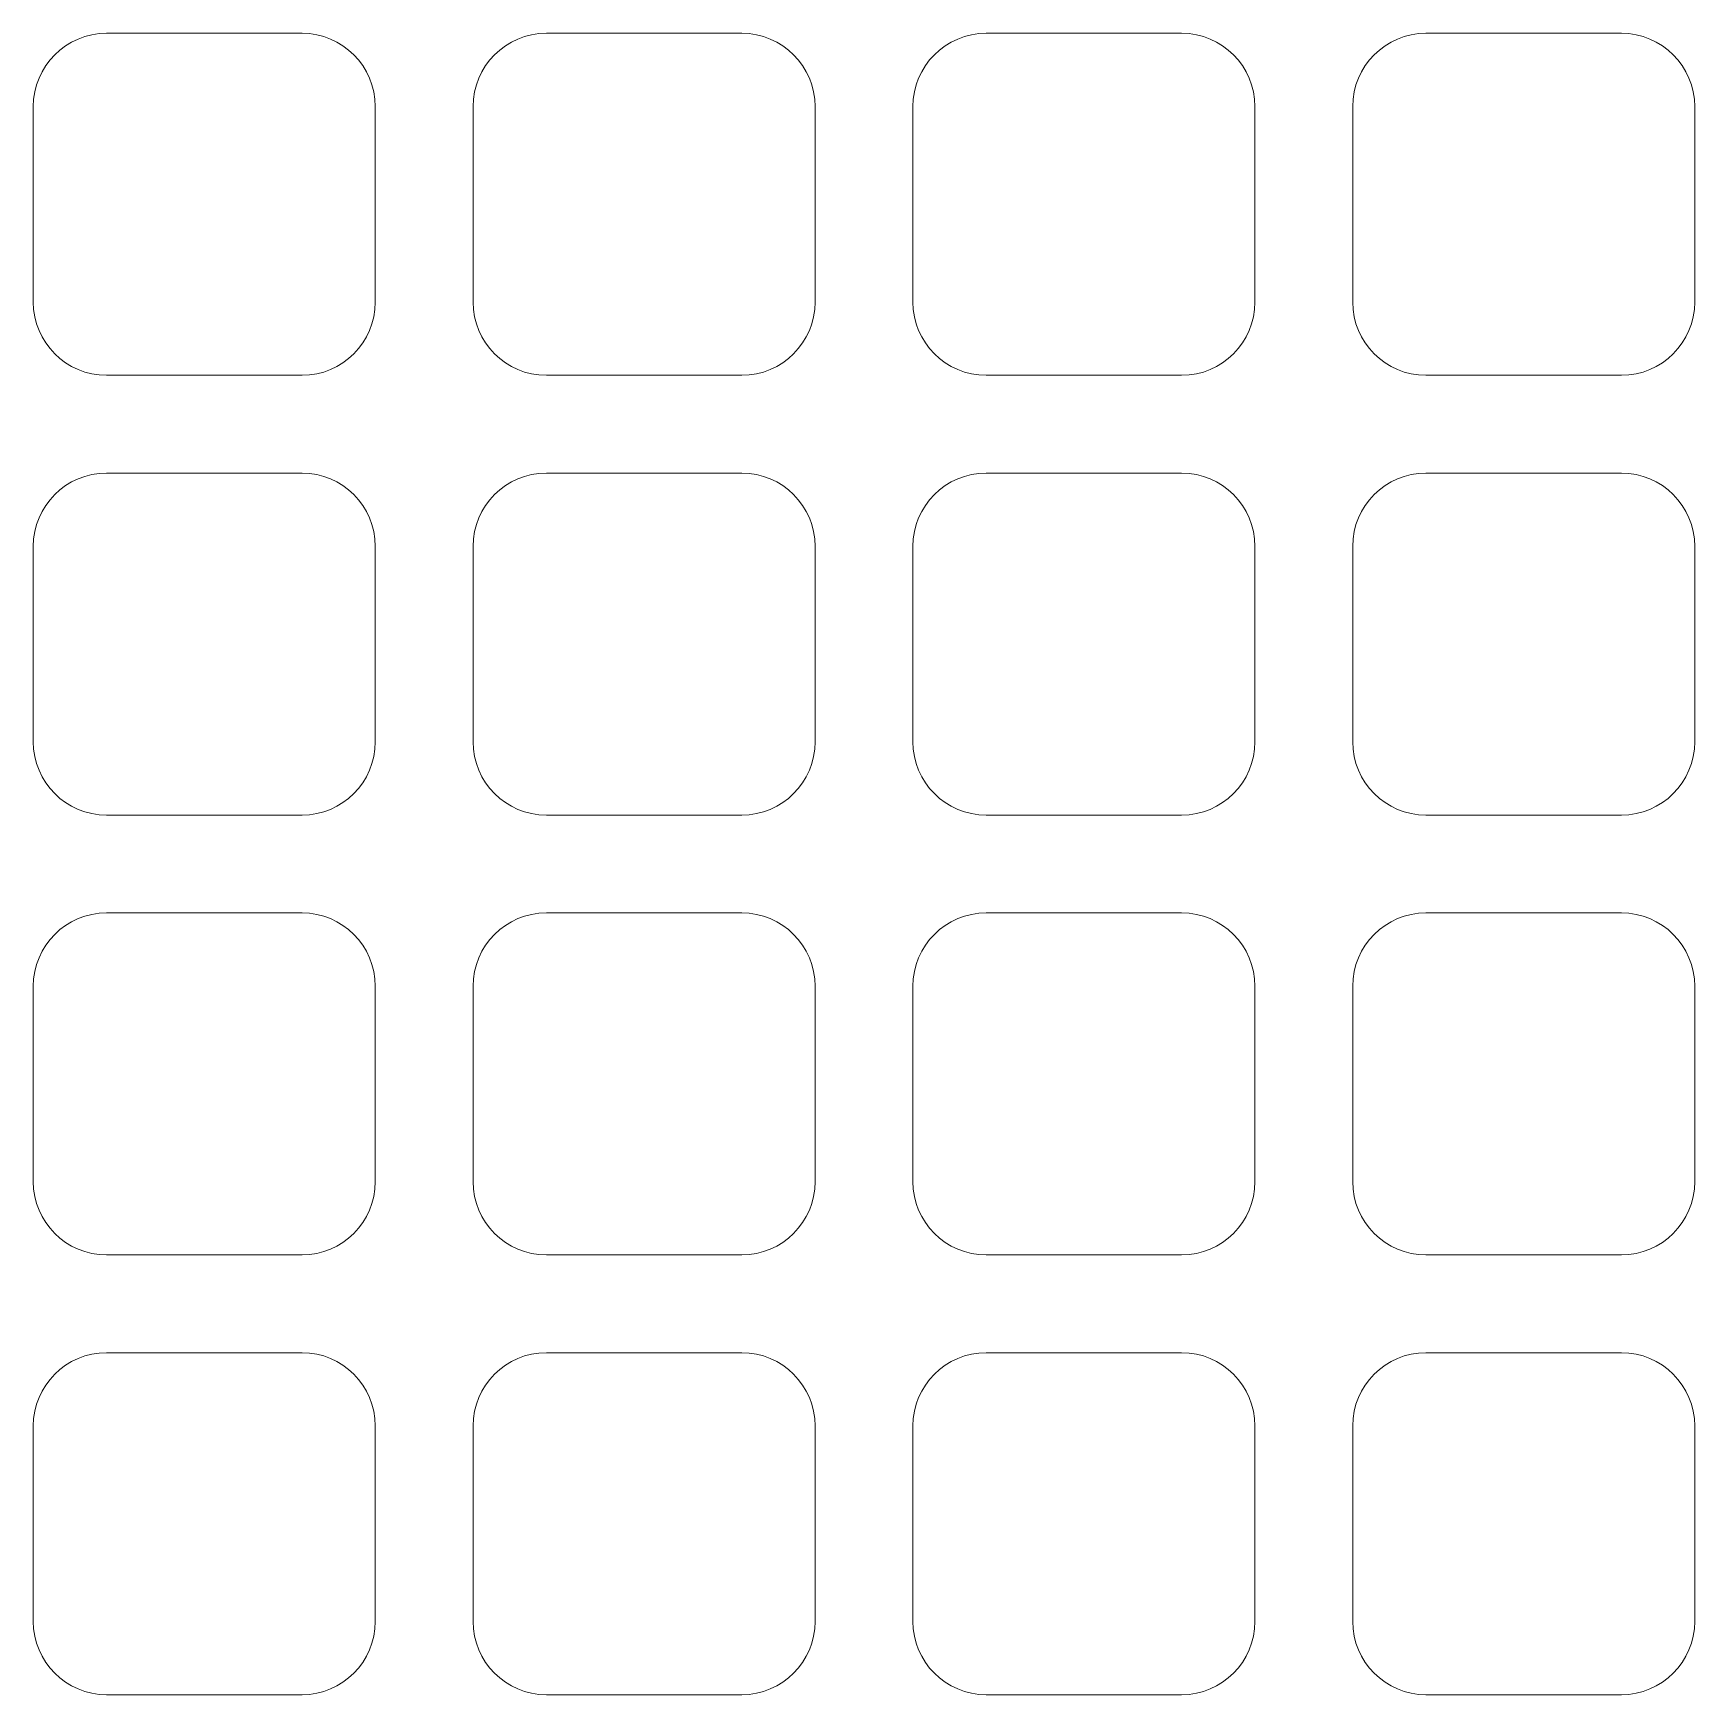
# Model space of a CAD drawing. Header units: inches. Extents: x 2.9 to 36.9, y -37.1 to -3.1.
import ezdxf

# ---------------------------------------------------------------- set-up
doc = ezdxf.new("R2010")
doc.units = ezdxf.units.IN
doc.header["$MEASUREMENT"] = 0
doc.layers.add('Layer 1', color=7, linetype='Continuous')

msp = doc.modelspace()

# ---------------------------------------------------------------- linework, layer by layer
at = {"layer": 'Layer 1', "lineweight": 0}
for points in [[(8.411, -10.075), (8.411, -10.075), (4.411, -10.075), (4.411, -10.075), (3.586, -10.075), (2.911, -9.4), (2.911, -8.575), (2.911, -8.575), (2.911, -4.575), (2.911, -4.575), (2.911, -3.75), (3.586, -3.075), (4.411, -3.075), (4.411, -3.075), (8.411, -3.075), (8.411, -3.075), (9.236, -3.075), (9.911, -3.75), (9.911, -4.575), (9.911, -4.575), (9.911, -8.575), (9.911, -8.575), (9.911, -9.4), (9.236, -10.075), (8.411, -10.075)], [(17.411, -10.075), (17.411, -10.075), (13.411, -10.075), (13.411, -10.075), (12.586, -10.075), (11.911, -9.4), (11.911, -8.575), (11.911, -8.575), (11.911, -4.575), (11.911, -4.575), (11.911, -3.75), (12.586, -3.075), (13.411, -3.075), (13.411, -3.075), (17.411, -3.075), (17.411, -3.075), (18.236, -3.075), (18.911, -3.75), (18.911, -4.575), (18.911, -4.575), (18.911, -8.575), (18.911, -8.575), (18.911, -9.4), (18.236, -10.075), (17.411, -10.075)], [(26.411, -10.075), (26.411, -10.075), (22.411, -10.075), (22.411, -10.075), (21.586, -10.075), (20.911, -9.4), (20.911, -8.575), (20.911, -8.575), (20.911, -4.575), (20.911, -4.575), (20.911, -3.75), (21.586, -3.075), (22.411, -3.075), (22.411, -3.075), (26.411, -3.075), (26.411, -3.075), (27.236, -3.075), (27.911, -3.75), (27.911, -4.575), (27.911, -4.575), (27.911, -8.575), (27.911, -8.575), (27.911, -9.4), (27.236, -10.075), (26.411, -10.075)], [(35.411, -10.075), (35.411, -10.075), (31.411, -10.075), (31.411, -10.075), (30.586, -10.075), (29.911, -9.4), (29.911, -8.575), (29.911, -8.575), (29.911, -4.575), (29.911, -4.575), (29.911, -3.75), (30.586, -3.075), (31.411, -3.075), (31.411, -3.075), (35.411, -3.075), (35.411, -3.075), (36.236, -3.075), (36.911, -3.75), (36.911, -4.575), (36.911, -4.575), (36.911, -8.575), (36.911, -8.575), (36.911, -9.4), (36.236, -10.075), (35.411, -10.075)], [(8.411, -19.075), (8.411, -19.075), (4.411, -19.075), (4.411, -19.075), (3.586, -19.075), (2.911, -18.4), (2.911, -17.575), (2.911, -17.575), (2.911, -13.575), (2.911, -13.575), (2.911, -12.75), (3.586, -12.075), (4.411, -12.075), (4.411, -12.075), (8.411, -12.075), (8.411, -12.075), (9.236, -12.075), (9.911, -12.75), (9.911, -13.575), (9.911, -13.575), (9.911, -17.575), (9.911, -17.575), (9.911, -18.4), (9.236, -19.075), (8.411, -19.075)], [(17.411, -19.075), (17.411, -19.075), (13.411, -19.075), (13.411, -19.075), (12.586, -19.075), (11.911, -18.4), (11.911, -17.575), (11.911, -17.575), (11.911, -13.575), (11.911, -13.575), (11.911, -12.75), (12.586, -12.075), (13.411, -12.075), (13.411, -12.075), (17.411, -12.075), (17.411, -12.075), (18.236, -12.075), (18.911, -12.75), (18.911, -13.575), (18.911, -13.575), (18.911, -17.575), (18.911, -17.575), (18.911, -18.4), (18.236, -19.075), (17.411, -19.075)], [(26.411, -19.075), (26.411, -19.075), (22.411, -19.075), (22.411, -19.075), (21.586, -19.075), (20.911, -18.4), (20.911, -17.575), (20.911, -17.575), (20.911, -13.575), (20.911, -13.575), (20.911, -12.75), (21.586, -12.075), (22.411, -12.075), (22.411, -12.075), (26.411, -12.075), (26.411, -12.075), (27.236, -12.075), (27.911, -12.75), (27.911, -13.575), (27.911, -13.575), (27.911, -17.575), (27.911, -17.575), (27.911, -18.4), (27.236, -19.075), (26.411, -19.075)], [(35.411, -19.075), (35.411, -19.075), (31.411, -19.075), (31.411, -19.075), (30.586, -19.075), (29.911, -18.4), (29.911, -17.575), (29.911, -17.575), (29.911, -13.575), (29.911, -13.575), (29.911, -12.75), (30.586, -12.075), (31.411, -12.075), (31.411, -12.075), (35.411, -12.075), (35.411, -12.075), (36.236, -12.075), (36.911, -12.75), (36.911, -13.575), (36.911, -13.575), (36.911, -17.575), (36.911, -17.575), (36.911, -18.4), (36.236, -19.075), (35.411, -19.075)], [(8.411, -28.075), (8.411, -28.075), (4.411, -28.075), (4.411, -28.075), (3.586, -28.075), (2.911, -27.4), (2.911, -26.575), (2.911, -26.575), (2.911, -22.575), (2.911, -22.575), (2.911, -21.75), (3.586, -21.075), (4.411, -21.075), (4.411, -21.075), (8.411, -21.075), (8.411, -21.075), (9.236, -21.075), (9.911, -21.75), (9.911, -22.575), (9.911, -22.575), (9.911, -26.575), (9.911, -26.575), (9.911, -27.4), (9.236, -28.075), (8.411, -28.075)], [(17.411, -28.075), (17.411, -28.075), (13.411, -28.075), (13.411, -28.075), (12.586, -28.075), (11.911, -27.4), (11.911, -26.575), (11.911, -26.575), (11.911, -22.575), (11.911, -22.575), (11.911, -21.75), (12.586, -21.075), (13.411, -21.075), (13.411, -21.075), (17.411, -21.075), (17.411, -21.075), (18.236, -21.075), (18.911, -21.75), (18.911, -22.575), (18.911, -22.575), (18.911, -26.575), (18.911, -26.575), (18.911, -27.4), (18.236, -28.075), (17.411, -28.075)], [(26.411, -28.075), (26.411, -28.075), (22.411, -28.075), (22.411, -28.075), (21.586, -28.075), (20.911, -27.4), (20.911, -26.575), (20.911, -26.575), (20.911, -22.575), (20.911, -22.575), (20.911, -21.75), (21.586, -21.075), (22.411, -21.075), (22.411, -21.075), (26.411, -21.075), (26.411, -21.075), (27.236, -21.075), (27.911, -21.75), (27.911, -22.575), (27.911, -22.575), (27.911, -26.575), (27.911, -26.575), (27.911, -27.4), (27.236, -28.075), (26.411, -28.075)], [(35.411, -28.075), (35.411, -28.075), (31.411, -28.075), (31.411, -28.075), (30.586, -28.075), (29.911, -27.4), (29.911, -26.575), (29.911, -26.575), (29.911, -22.575), (29.911, -22.575), (29.911, -21.75), (30.586, -21.075), (31.411, -21.075), (31.411, -21.075), (35.411, -21.075), (35.411, -21.075), (36.236, -21.075), (36.911, -21.75), (36.911, -22.575), (36.911, -22.575), (36.911, -26.575), (36.911, -26.575), (36.911, -27.4), (36.236, -28.075), (35.411, -28.075)], [(8.411, -37.075), (8.411, -37.075), (4.411, -37.075), (4.411, -37.075), (3.586, -37.075), (2.911, -36.4), (2.911, -35.575), (2.911, -35.575), (2.911, -31.575), (2.911, -31.575), (2.911, -30.75), (3.586, -30.075), (4.411, -30.075), (4.411, -30.075), (8.411, -30.075), (8.411, -30.075), (9.236, -30.075), (9.911, -30.75), (9.911, -31.575), (9.911, -31.575), (9.911, -35.575), (9.911, -35.575), (9.911, -36.4), (9.236, -37.075), (8.411, -37.075)], [(17.411, -37.075), (17.411, -37.075), (13.411, -37.075), (13.411, -37.075), (12.586, -37.075), (11.911, -36.4), (11.911, -35.575), (11.911, -35.575), (11.911, -31.575), (11.911, -31.575), (11.911, -30.75), (12.586, -30.075), (13.411, -30.075), (13.411, -30.075), (17.411, -30.075), (17.411, -30.075), (18.236, -30.075), (18.911, -30.75), (18.911, -31.575), (18.911, -31.575), (18.911, -35.575), (18.911, -35.575), (18.911, -36.4), (18.236, -37.075), (17.411, -37.075)], [(26.411, -37.075), (26.411, -37.075), (22.411, -37.075), (22.411, -37.075), (21.586, -37.075), (20.911, -36.4), (20.911, -35.575), (20.911, -35.575), (20.911, -31.575), (20.911, -31.575), (20.911, -30.75), (21.586, -30.075), (22.411, -30.075), (22.411, -30.075), (26.411, -30.075), (26.411, -30.075), (27.236, -30.075), (27.911, -30.75), (27.911, -31.575), (27.911, -31.575), (27.911, -35.575), (27.911, -35.575), (27.911, -36.4), (27.236, -37.075), (26.411, -37.075)], [(35.411, -37.075), (35.411, -37.075), (31.411, -37.075), (31.411, -37.075), (30.586, -37.075), (29.911, -36.4), (29.911, -35.575), (29.911, -35.575), (29.911, -31.575), (29.911, -31.575), (29.911, -30.75), (30.586, -30.075), (31.411, -30.075), (31.411, -30.075), (35.411, -30.075), (35.411, -30.075), (36.236, -30.075), (36.911, -30.75), (36.911, -31.575), (36.911, -31.575), (36.911, -35.575), (36.911, -35.575), (36.911, -36.4), (36.236, -37.075), (35.411, -37.075)]]:
    msp.add_open_spline(points, degree=3, knots=[0, 0, 0, 0, 1, 1, 1, 2, 2, 2, 3, 3, 3, 4, 4, 4, 5, 5, 5, 6, 6, 6, 7, 7, 7, 8, 8, 8, 8], dxfattribs=at)

doc.saveas('drawing.dxf')
